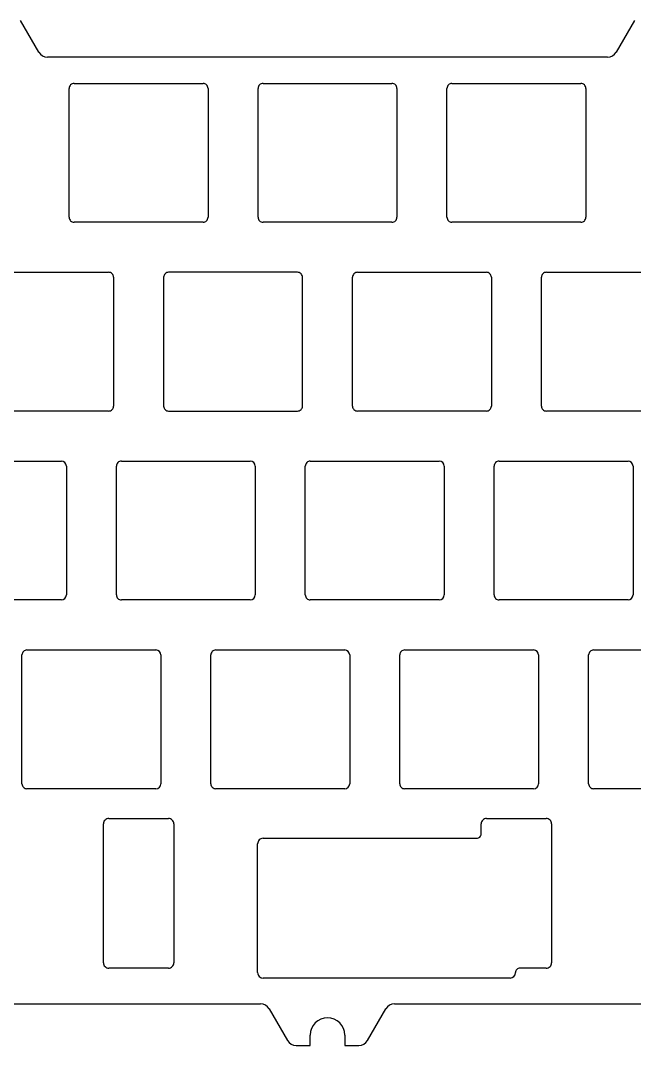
# Model space of a CAD drawing. Extents: x -143 to 143, y -14 to 90.
# Drawn here: x -31 to 31, y -13.8 to 89.5 of the extents above; entities that cross this region are included whole.
import ezdxf

# ---------------------------------------------------------------- set-up
doc = ezdxf.new("R2010")
doc.units = 0
doc.layers.add('Part__Feature', color=7, linetype='CONTINUOUS')

msp = doc.modelspace()

# ---------------------------------------------------------------- linework, layer by layer
at = {"layer": 'Part__Feature'}
for p, q in [((-30.961, 89.55), (-30.961, 89.55, 1.59144)), ((-29.114, 86.35, 1.59144), (-30.961, 89.55, 1.59144)), ((-30.961, 89.55), (-30.961, 89.55, 1.59144)), ((-29.114, 86.35), (-30.961, 89.55)), ((-29.114, 86.35), (-30.961, 89.55)), ((-29.114, 86.35, 1.59144), (-30.961, 89.55, 1.59144)), ((30.961, 89.55, 1.59144), (29.114, 86.35, 1.59144)), ((30.961, 89.55), (29.114, 86.35)), ((30.961, 89.55), (29.114, 86.35)), ((30.961, 89.55, 1.59144), (29.114, 86.35, 1.59144)), ((30.961, 89.55), (30.961, 89.55, 1.59144)), ((30.961, 89.55), (30.961, 89.55, 1.59144)), ((-29.114, 86.35), (-29.114, 86.35, 1.59144)), ((-29.114, 86.35), (-29.114, 86.35, 1.59144)), ((-28.248, 85.85), (-28.248, 85.85, 1.59144)), ((28.248, 85.85, 1.59144), (-28.248, 85.85, 1.59144)), ((-28.248, 85.85), (-28.248, 85.85, 1.59144)), ((28.248, 85.85), (-28.248, 85.85)), ((28.248, 85.85), (-28.248, 85.85)), ((28.248, 85.85, 1.59144), (-28.248, 85.85, 1.59144)), ((28.248, 85.85), (28.248, 85.85, 1.59144)), ((28.248, 85.85), (28.248, 85.85, 1.59144)), ((29.114, 86.35), (29.114, 86.35, 1.59144)), ((29.114, 86.35), (29.114, 86.35, 1.59144)), ((-25.55, 83.2), (-25.55, 83.2, 1.59144)), ((-25.55, 83.2), (-25.55, 83.2, 1.59144)), ((-25.55, 83.2, 1.59144), (-12.55, 83.2, 1.59144)), ((-25.55, 83.2), (-12.55, 83.2)), ((-25.55, 83.2), (-12.55, 83.2)), ((-25.55, 83.2, 1.59144), (-12.55, 83.2, 1.59144)), ((-12.55, 83.2), (-12.55, 83.2, 1.59144)), ((-12.55, 83.2), (-12.55, 83.2, 1.59144)), ((-6.5, 83.2), (-6.5, 83.2, 1.59144)), ((-6.5, 83.2), (-6.5, 83.2, 1.59144)), ((-6.5, 83.2, 1.59144), (6.5, 83.2, 1.59144)), ((-6.5, 83.2), (6.5, 83.2)), ((-6.5, 83.2), (6.5, 83.2)), ((-6.5, 83.2, 1.59144), (6.5, 83.2, 1.59144)), ((6.5, 83.2), (6.5, 83.2, 1.59144)), ((6.5, 83.2), (6.5, 83.2, 1.59144)), ((12.55, 83.2), (12.55, 83.2, 1.59144)), ((12.55, 83.2), (12.55, 83.2, 1.59144)), ((12.55, 83.2, 1.59144), (25.55, 83.2, 1.59144)), ((12.55, 83.2), (25.55, 83.2)), ((12.55, 83.2), (25.55, 83.2)), ((12.55, 83.2, 1.59144), (25.55, 83.2, 1.59144)), ((25.55, 83.2), (25.55, 83.2, 1.59144)), ((25.55, 83.2), (25.55, 83.2, 1.59144)), ((-26.05, 69.7, 1.59144), (-26.05, 82.7, 1.59144)), ((-26.05, 82.7), (-26.05, 82.7, 1.59144)), ((-26.05, 69.7), (-26.05, 82.7)), ((-26.05, 82.7), (-26.05, 82.7, 1.59144)), ((-26.05, 69.7), (-26.05, 82.7)), ((-26.05, 69.7, 1.59144), (-26.05, 82.7, 1.59144)), ((-12.05, 82.7), (-12.05, 82.7, 1.59144)), ((-12.05, 82.7, 1.59144), (-12.05, 69.7, 1.59144)), ((-12.05, 82.7), (-12.05, 69.7)), ((-12.05, 82.7), (-12.05, 82.7, 1.59144)), ((-12.05, 82.7), (-12.05, 69.7)), ((-12.05, 82.7, 1.59144), (-12.05, 69.7, 1.59144)), ((-7, 69.7, 1.59144), (-7, 82.7, 1.59144)), ((-7, 82.7), (-7, 82.7, 1.59144)), ((-7, 69.7), (-7, 82.7)), ((-7, 82.7), (-7, 82.7, 1.59144)), ((-7, 69.7), (-7, 82.7)), ((-7, 69.7, 1.59144), (-7, 82.7, 1.59144)), ((7, 82.7), (7, 82.7, 1.59144)), ((7, 82.7, 1.59144), (7, 69.7, 1.59144)), ((7, 82.7), (7, 69.7)), ((7, 82.7), (7, 82.7, 1.59144)), ((7, 82.7), (7, 69.7)), ((7, 82.7, 1.59144), (7, 69.7, 1.59144)), ((12.05, 69.7, 1.59144), (12.05, 82.7, 1.59144)), ((12.05, 82.7), (12.05, 82.7, 1.59144)), ((12.05, 69.7), (12.05, 82.7)), ((12.05, 82.7), (12.05, 82.7, 1.59144)), ((12.05, 69.7), (12.05, 82.7)), ((12.05, 69.7, 1.59144), (12.05, 82.7, 1.59144)), ((26.05, 82.7), (26.05, 82.7, 1.59144)), ((26.05, 82.7, 1.59144), (26.05, 69.7, 1.59144)), ((26.05, 82.7), (26.05, 69.7)), ((26.05, 82.7), (26.05, 82.7, 1.59144)), ((26.05, 82.7), (26.05, 69.7)), ((26.05, 82.7, 1.59144), (26.05, 69.7, 1.59144)), ((-26.05, 69.7), (-26.05, 69.7, 1.59144)), ((-26.05, 69.7), (-26.05, 69.7, 1.59144)), ((-12.05, 69.7), (-12.05, 69.7, 1.59144)), ((-12.05, 69.7), (-12.05, 69.7, 1.59144)), ((-7, 69.7), (-7, 69.7, 1.59144)), ((-7, 69.7), (-7, 69.7, 1.59144)), ((7, 69.7), (7, 69.7, 1.59144)), ((7, 69.7), (7, 69.7, 1.59144)), ((12.05, 69.7), (12.05, 69.7, 1.59144)), ((12.05, 69.7), (12.05, 69.7, 1.59144)), ((26.05, 69.7), (26.05, 69.7, 1.59144)), ((26.05, 69.7), (26.05, 69.7, 1.59144)), ((-25.55, 69.2), (-25.55, 69.2, 1.59144)), ((-12.55, 69.2, 1.59144), (-25.55, 69.2, 1.59144)), ((-25.55, 69.2), (-25.55, 69.2, 1.59144)), ((-12.55, 69.2), (-25.55, 69.2)), ((-12.55, 69.2), (-25.55, 69.2)), ((-12.55, 69.2, 1.59144), (-25.55, 69.2, 1.59144)), ((-12.55, 69.2), (-12.55, 69.2, 1.59144)), ((-12.55, 69.2), (-12.55, 69.2, 1.59144)), ((-6.5, 69.2), (-6.5, 69.2, 1.59144)), ((6.5, 69.2, 1.59144), (-6.5, 69.2, 1.59144)), ((-6.5, 69.2), (-6.5, 69.2, 1.59144)), ((6.5, 69.2), (-6.5, 69.2)), ((6.5, 69.2), (-6.5, 69.2)), ((6.5, 69.2, 1.59144), (-6.5, 69.2, 1.59144)), ((6.5, 69.2), (6.5, 69.2, 1.59144)), ((6.5, 69.2), (6.5, 69.2, 1.59144)), ((12.55, 69.2), (12.55, 69.2, 1.59144)), ((25.55, 69.2, 1.59144), (12.55, 69.2, 1.59144)), ((12.55, 69.2), (12.55, 69.2, 1.59144)), ((25.55, 69.2), (12.55, 69.2)), ((25.55, 69.2), (12.55, 69.2)), ((25.55, 69.2, 1.59144), (12.55, 69.2, 1.59144)), ((25.55, 69.2), (25.55, 69.2, 1.59144)), ((25.55, 69.2), (25.55, 69.2, 1.59144)), ((-35.075, 64.15, 1.59144), (-22.075, 64.15, 1.59144)), ((-35.075, 64.15), (-22.075, 64.15)), ((-35.075, 64.15), (-22.075, 64.15)), ((-35.075, 64.15, 1.59144), (-22.075, 64.15, 1.59144)), ((-22.075, 64.15), (-22.075, 64.15, 1.59144)), ((-22.075, 64.15), (-22.075, 64.15, 1.59144)), ((-16.025, 64.15), (-16.025, 64.15, 1.59144)), ((-3.025, 64.15, 1.59144), (-16.025, 64.15, 1.59144)), ((-16.025, 64.15), (-16.025, 64.15, 1.59144)), ((-3.025, 64.15), (-16.025, 64.15)), ((-3.025, 64.15), (-16.025, 64.15)), ((-3.025, 64.15, 1.59144), (-16.025, 64.15, 1.59144)), ((-3.025, 64.15), (-3.025, 64.15, 1.59144)), ((-3.025, 64.15), (-3.025, 64.15, 1.59144)), ((3.025, 64.15), (3.025, 64.15, 1.59144)), ((3.025, 64.15), (3.025, 64.15, 1.59144)), ((3.025, 64.15, 1.59144), (16.025, 64.15, 1.59144)), ((3.025, 64.15), (16.025, 64.15)), ((3.025, 64.15), (16.025, 64.15)), ((3.025, 64.15, 1.59144), (16.025, 64.15, 1.59144)), ((16.025, 64.15), (16.025, 64.15, 1.59144)), ((16.025, 64.15), (16.025, 64.15, 1.59144)), ((22.075, 64.15), (22.075, 64.15, 1.59144)), ((22.075, 64.15), (22.075, 64.15, 1.59144)), ((22.075, 64.15, 1.59144), (35.075, 64.15, 1.59144)), ((22.075, 64.15), (35.075, 64.15)), ((22.075, 64.15), (35.075, 64.15)), ((22.075, 64.15, 1.59144), (35.075, 64.15, 1.59144)), ((-21.575, 63.65), (-21.575, 63.65, 1.59144)), ((-21.575, 63.65, 1.59144), (-21.575, 50.65, 1.59144)), ((-21.575, 63.65), (-21.575, 50.65)), ((-21.575, 63.65), (-21.575, 63.65, 1.59144)), ((-21.575, 63.65), (-21.575, 50.65)), ((-21.575, 63.65, 1.59144), (-21.575, 50.65, 1.59144)), ((-16.525, 63.65), (-16.525, 63.65, 1.59144)), ((-16.525, 63.65, 1.59144), (-16.525, 50.65, 1.59144)), ((-16.525, 63.65), (-16.525, 50.65)), ((-16.525, 63.65), (-16.525, 63.65, 1.59144)), ((-16.525, 63.65), (-16.525, 50.65)), ((-16.525, 63.65, 1.59144), (-16.525, 50.65, 1.59144)), ((-2.525, 50.65, 1.59144), (-2.525, 63.65, 1.59144)), ((-2.525, 63.65), (-2.525, 63.65, 1.59144)), ((-2.525, 50.65), (-2.525, 63.65)), ((-2.525, 63.65), (-2.525, 63.65, 1.59144)), ((-2.525, 50.65), (-2.525, 63.65)), ((-2.525, 50.65, 1.59144), (-2.525, 63.65, 1.59144)), ((2.525, 50.65, 1.59144), (2.525, 63.65, 1.59144)), ((2.525, 63.65), (2.525, 63.65, 1.59144)), ((2.525, 50.65), (2.525, 63.65)), ((2.525, 63.65), (2.525, 63.65, 1.59144)), ((2.525, 50.65), (2.525, 63.65)), ((2.525, 50.65, 1.59144), (2.525, 63.65, 1.59144)), ((16.525, 63.65), (16.525, 63.65, 1.59144)), ((16.525, 63.65, 1.59144), (16.525, 50.65, 1.59144)), ((16.525, 63.65), (16.525, 50.65)), ((16.525, 63.65), (16.525, 63.65, 1.59144)), ((16.525, 63.65), (16.525, 50.65)), ((16.525, 63.65, 1.59144), (16.525, 50.65, 1.59144)), ((21.575, 50.65, 1.59144), (21.575, 63.65, 1.59144)), ((21.575, 63.65), (21.575, 63.65, 1.59144)), ((21.575, 50.65), (21.575, 63.65)), ((21.575, 63.65), (21.575, 63.65, 1.59144)), ((21.575, 50.65), (21.575, 63.65)), ((21.575, 50.65, 1.59144), (21.575, 63.65, 1.59144)), ((-22.075, 50.15, 1.59144), (-35.075, 50.15, 1.59144)), ((-22.075, 50.15), (-35.075, 50.15)), ((-22.075, 50.15), (-35.075, 50.15)), ((-22.075, 50.15, 1.59144), (-35.075, 50.15, 1.59144)), ((-22.075, 50.15), (-22.075, 50.15, 1.59144)), ((-22.075, 50.15), (-22.075, 50.15, 1.59144)), ((-21.575, 50.65), (-21.575, 50.65, 1.59144)), ((-21.575, 50.65), (-21.575, 50.65, 1.59144)), ((-16.525, 50.65), (-16.525, 50.65, 1.59144)), ((-16.525, 50.65), (-16.525, 50.65, 1.59144)), ((-16.025, 50.15), (-16.025, 50.15, 1.59144)), ((-16.025, 50.15), (-16.025, 50.15, 1.59144)), ((-16.025, 50.15, 1.59144), (-3.025, 50.15, 1.59144)), ((-16.025, 50.15), (-3.025, 50.15)), ((-16.025, 50.15), (-3.025, 50.15)), ((-16.025, 50.15, 1.59144), (-3.025, 50.15, 1.59144)), ((-3.025, 50.15), (-3.025, 50.15, 1.59144)), ((-3.025, 50.15), (-3.025, 50.15, 1.59144)), ((-2.525, 50.65), (-2.525, 50.65, 1.59144)), ((-2.525, 50.65), (-2.525, 50.65, 1.59144)), ((2.525, 50.65), (2.525, 50.65, 1.59144)), ((2.525, 50.65), (2.525, 50.65, 1.59144)), ((3.025, 50.15), (3.025, 50.15, 1.59144)), ((16.025, 50.15, 1.59144), (3.025, 50.15, 1.59144)), ((3.025, 50.15), (3.025, 50.15, 1.59144)), ((16.025, 50.15), (3.025, 50.15)), ((16.025, 50.15), (3.025, 50.15)), ((16.025, 50.15, 1.59144), (3.025, 50.15, 1.59144)), ((16.025, 50.15), (16.025, 50.15, 1.59144)), ((16.025, 50.15), (16.025, 50.15, 1.59144)), ((16.525, 50.65), (16.525, 50.65, 1.59144)), ((16.525, 50.65), (16.525, 50.65, 1.59144)), ((21.575, 50.65), (21.575, 50.65, 1.59144)), ((21.575, 50.65), (21.575, 50.65, 1.59144)), ((22.075, 50.15), (22.075, 50.15, 1.59144)), ((35.075, 50.15, 1.59144), (22.075, 50.15, 1.59144)), ((22.075, 50.15), (22.075, 50.15, 1.59144)), ((35.075, 50.15), (22.075, 50.15)), ((35.075, 50.15), (22.075, 50.15)), ((35.075, 50.15, 1.59144), (22.075, 50.15, 1.59144)), ((-39.837, 45.1, 1.59144), (-26.837, 45.1, 1.59144)), ((-39.837, 45.1), (-26.837, 45.1)), ((-39.837, 45.1), (-26.837, 45.1)), ((-39.837, 45.1, 1.59144), (-26.837, 45.1, 1.59144)), ((-26.837, 45.1), (-26.837, 45.1, 1.59144)), ((-26.837, 45.1), (-26.837, 45.1, 1.59144)), ((-26.337, 44.6), (-26.337, 44.6, 1.59144)), ((-26.337, 44.6, 1.59144), (-26.337, 31.6, 1.59144)), ((-26.337, 44.6), (-26.337, 31.6)), ((-26.337, 44.6), (-26.337, 44.6, 1.59144)), ((-26.337, 44.6), (-26.337, 31.6)), ((-26.337, 44.6, 1.59144), (-26.337, 31.6, 1.59144)), ((-21.287, 31.6, 1.59144), (-21.288, 44.6, 1.59144)), ((-21.288, 44.6), (-21.288, 44.6, 1.59144)), ((-21.287, 31.6), (-21.288, 44.6)), ((-21.288, 44.6), (-21.288, 44.6, 1.59144)), ((-21.287, 31.6), (-21.288, 44.6)), ((-21.287, 31.6, 1.59144), (-21.288, 44.6, 1.59144)), ((-20.787, 45.1), (-20.787, 45.1, 1.59144)), ((-20.787, 45.1), (-20.787, 45.1, 1.59144)), ((-20.787, 45.1, 1.59144), (-7.787, 45.1, 1.59144)), ((-20.787, 45.1), (-7.787, 45.1)), ((-20.787, 45.1), (-7.787, 45.1)), ((-20.787, 45.1, 1.59144), (-7.787, 45.1, 1.59144)), ((-7.787, 45.1), (-7.787, 45.1, 1.59144)), ((-7.787, 45.1), (-7.787, 45.1, 1.59144)), ((-7.287, 44.6), (-7.287, 44.6, 1.59144)), ((-7.287, 44.6, 1.59144), (-7.287, 31.6, 1.59144)), ((-7.287, 44.6), (-7.287, 31.6)), ((-7.287, 44.6), (-7.287, 44.6, 1.59144)), ((-7.287, 44.6), (-7.287, 31.6)), ((-7.287, 44.6, 1.59144), (-7.287, 31.6, 1.59144)), ((-2.237, 31.6, 1.59144), (-2.238, 44.6, 1.59144)), ((-2.238, 44.6), (-2.238, 44.6, 1.59144)), ((-2.237, 31.6), (-2.238, 44.6)), ((-2.238, 44.6), (-2.238, 44.6, 1.59144)), ((-2.237, 31.6), (-2.238, 44.6)), ((-2.237, 31.6, 1.59144), (-2.238, 44.6, 1.59144)), ((-1.737, 45.1), (-1.737, 45.1, 1.59144)), ((-1.737, 45.1), (-1.737, 45.1, 1.59144)), ((-1.737, 45.1, 1.59144), (11.263, 45.1, 1.59144)), ((-1.737, 45.1), (11.263, 45.1)), ((-1.737, 45.1), (11.263, 45.1)), ((-1.737, 45.1, 1.59144), (11.263, 45.1, 1.59144)), ((11.263, 45.1), (11.263, 45.1, 1.59144)), ((11.263, 45.1), (11.263, 45.1, 1.59144)), ((11.763, 44.6), (11.763, 44.6, 1.59144)), ((11.763, 44.6, 1.59144), (11.763, 31.6, 1.59144)), ((11.763, 44.6), (11.763, 31.6)), ((11.763, 44.6), (11.763, 44.6, 1.59144)), ((11.763, 44.6), (11.763, 31.6)), ((11.763, 44.6, 1.59144), (11.763, 31.6, 1.59144)), ((16.813, 31.6, 1.59144), (16.812, 44.6, 1.59144)), ((16.812, 44.6), (16.812, 44.6, 1.59144)), ((16.813, 31.6), (16.812, 44.6)), ((16.812, 44.6), (16.812, 44.6, 1.59144)), ((16.813, 31.6), (16.812, 44.6)), ((16.813, 31.6, 1.59144), (16.812, 44.6, 1.59144)), ((17.313, 45.1), (17.313, 45.1, 1.59144)), ((17.313, 45.1), (17.313, 45.1, 1.59144)), ((17.313, 45.1, 1.59144), (30.313, 45.1, 1.59144)), ((17.313, 45.1), (30.313, 45.1)), ((17.313, 45.1), (30.313, 45.1)), ((17.313, 45.1, 1.59144), (30.313, 45.1, 1.59144)), ((30.313, 45.1), (30.313, 45.1, 1.59144)), ((30.313, 45.1), (30.313, 45.1, 1.59144)), ((30.813, 44.6), (30.813, 44.6, 1.59144)), ((30.813, 44.6, 1.59144), (30.813, 31.6, 1.59144)), ((30.813, 44.6), (30.813, 31.6)), ((30.813, 44.6), (30.813, 44.6, 1.59144)), ((30.813, 44.6), (30.813, 31.6)), ((30.813, 44.6, 1.59144), (30.813, 31.6, 1.59144)), ((-26.837, 31.1, 1.59144), (-39.837, 31.1, 1.59144)), ((-26.837, 31.1), (-39.837, 31.1)), ((-26.837, 31.1), (-39.837, 31.1)), ((-26.837, 31.1, 1.59144), (-39.837, 31.1, 1.59144)), ((-26.837, 31.1), (-26.837, 31.1, 1.59144)), ((-26.837, 31.1), (-26.837, 31.1, 1.59144)), ((-26.337, 31.6), (-26.337, 31.6, 1.59144)), ((-26.337, 31.6), (-26.337, 31.6, 1.59144)), ((-21.287, 31.6), (-21.287, 31.6, 1.59144)), ((-21.287, 31.6), (-21.287, 31.6, 1.59144)), ((-20.787, 31.1), (-20.787, 31.1, 1.59144)), ((-7.787, 31.1, 1.59144), (-20.787, 31.1, 1.59144)), ((-20.787, 31.1), (-20.787, 31.1, 1.59144)), ((-7.787, 31.1), (-20.787, 31.1)), ((-7.787, 31.1), (-20.787, 31.1)), ((-7.787, 31.1, 1.59144), (-20.787, 31.1, 1.59144)), ((-7.787, 31.1), (-7.787, 31.1, 1.59144)), ((-7.787, 31.1), (-7.787, 31.1, 1.59144)), ((-7.287, 31.6), (-7.287, 31.6, 1.59144)), ((-7.287, 31.6), (-7.287, 31.6, 1.59144)), ((-2.237, 31.6), (-2.237, 31.6, 1.59144)), ((-2.237, 31.6), (-2.237, 31.6, 1.59144)), ((-1.737, 31.1), (-1.737, 31.1, 1.59144)), ((11.263, 31.1, 1.59144), (-1.737, 31.1, 1.59144)), ((-1.737, 31.1), (-1.737, 31.1, 1.59144)), ((11.263, 31.1), (-1.737, 31.1)), ((11.263, 31.1), (-1.737, 31.1)), ((11.263, 31.1, 1.59144), (-1.737, 31.1, 1.59144)), ((11.263, 31.1), (11.263, 31.1, 1.59144)), ((11.263, 31.1), (11.263, 31.1, 1.59144)), ((11.763, 31.6), (11.763, 31.6, 1.59144)), ((11.763, 31.6), (11.763, 31.6, 1.59144)), ((16.813, 31.6), (16.813, 31.6, 1.59144)), ((16.813, 31.6), (16.813, 31.6, 1.59144)), ((17.313, 31.1), (17.313, 31.1, 1.59144)), ((30.313, 31.1, 1.59144), (17.313, 31.1, 1.59144)), ((17.313, 31.1), (17.313, 31.1, 1.59144)), ((30.313, 31.1), (17.313, 31.1)), ((30.313, 31.1), (17.313, 31.1)), ((30.313, 31.1, 1.59144), (17.313, 31.1, 1.59144)), ((30.313, 31.1), (30.313, 31.1, 1.59144)), ((30.313, 31.1), (30.313, 31.1, 1.59144)), ((30.813, 31.6), (30.813, 31.6, 1.59144)), ((30.813, 31.6), (30.813, 31.6, 1.59144)), ((-30.312, 26.05), (-30.312, 26.05, 1.59144)), ((-30.312, 26.05), (-30.312, 26.05, 1.59144)), ((-30.312, 26.05, 1.59144), (-17.312, 26.05, 1.59144)), ((-30.312, 26.05), (-17.312, 26.05)), ((-30.312, 26.05), (-17.312, 26.05)), ((-30.312, 26.05, 1.59144), (-17.312, 26.05, 1.59144)), ((-17.312, 26.05), (-17.312, 26.05, 1.59144)), ((-17.312, 26.05), (-17.312, 26.05, 1.59144)), ((-11.262, 26.05), (-11.262, 26.05, 1.59144)), ((-11.262, 26.05), (-11.262, 26.05, 1.59144)), ((-11.262, 26.05, 1.59144), (1.738, 26.05, 1.59144)), ((-11.262, 26.05), (1.738, 26.05)), ((-11.262, 26.05), (1.738, 26.05)), ((-11.262, 26.05, 1.59144), (1.738, 26.05, 1.59144)), ((1.738, 26.05), (1.738, 26.05, 1.59144)), ((1.738, 26.05), (1.738, 26.05, 1.59144)), ((7.788, 26.05), (7.788, 26.05, 1.59144)), ((7.788, 26.05), (7.788, 26.05, 1.59144)), ((7.788, 26.05, 1.59144), (20.788, 26.05, 1.59144)), ((7.788, 26.05), (20.788, 26.05)), ((7.788, 26.05), (20.788, 26.05)), ((7.788, 26.05, 1.59144), (20.788, 26.05, 1.59144)), ((20.788, 26.05), (20.788, 26.05, 1.59144)), ((20.788, 26.05), (20.788, 26.05, 1.59144)), ((26.838, 26.05), (26.838, 26.05, 1.59144)), ((26.838, 26.05), (26.838, 26.05, 1.59144)), ((26.838, 26.05, 1.59144), (39.838, 26.05, 1.59144)), ((26.838, 26.05), (39.838, 26.05)), ((26.838, 26.05), (39.838, 26.05)), ((26.838, 26.05, 1.59144), (39.838, 26.05, 1.59144)), ((-30.812, 12.55, 1.59144), (-30.813, 25.55, 1.59144)), ((-30.813, 25.55), (-30.813, 25.55, 1.59144)), ((-30.812, 12.55), (-30.813, 25.55)), ((-30.813, 25.55), (-30.813, 25.55, 1.59144)), ((-30.812, 12.55), (-30.813, 25.55)), ((-30.812, 12.55, 1.59144), (-30.813, 25.55, 1.59144)), ((-16.812, 25.55), (-16.812, 25.55, 1.59144)), ((-16.812, 25.55, 1.59144), (-16.812, 12.55, 1.59144)), ((-16.812, 25.55), (-16.812, 12.55)), ((-16.812, 25.55), (-16.812, 25.55, 1.59144)), ((-16.812, 25.55), (-16.812, 12.55)), ((-16.812, 25.55, 1.59144), (-16.812, 12.55, 1.59144)), ((-11.762, 12.55, 1.59144), (-11.763, 25.55, 1.59144)), ((-11.763, 25.55), (-11.763, 25.55, 1.59144)), ((-11.762, 12.55), (-11.763, 25.55)), ((-11.763, 25.55), (-11.763, 25.55, 1.59144)), ((-11.762, 12.55), (-11.763, 25.55)), ((-11.762, 12.55, 1.59144), (-11.763, 25.55, 1.59144)), ((2.238, 25.55), (2.238, 25.55, 1.59144)), ((2.238, 25.55, 1.59144), (2.238, 12.55, 1.59144)), ((2.238, 25.55), (2.238, 12.55)), ((2.238, 25.55), (2.238, 25.55, 1.59144)), ((2.238, 25.55), (2.238, 12.55)), ((2.238, 25.55, 1.59144), (2.238, 12.55, 1.59144)), ((7.288, 12.55, 1.59144), (7.287, 25.55, 1.59144)), ((7.287, 25.55), (7.287, 25.55, 1.59144)), ((7.288, 12.55), (7.287, 25.55)), ((7.287, 25.55), (7.287, 25.55, 1.59144)), ((7.288, 12.55), (7.287, 25.55)), ((7.288, 12.55, 1.59144), (7.287, 25.55, 1.59144)), ((21.288, 25.55), (21.288, 25.55, 1.59144)), ((21.288, 25.55, 1.59144), (21.288, 12.55, 1.59144)), ((21.288, 25.55), (21.288, 12.55)), ((21.288, 25.55), (21.288, 25.55, 1.59144)), ((21.288, 25.55), (21.288, 12.55)), ((21.288, 25.55, 1.59144), (21.288, 12.55, 1.59144)), ((26.338, 12.55, 1.59144), (26.337, 25.55, 1.59144)), ((26.337, 25.55), (26.337, 25.55, 1.59144)), ((26.338, 12.55), (26.337, 25.55)), ((26.337, 25.55), (26.337, 25.55, 1.59144)), ((26.338, 12.55), (26.337, 25.55)), ((26.338, 12.55, 1.59144), (26.337, 25.55, 1.59144)), ((-30.812, 12.55), (-30.812, 12.55, 1.59144)), ((-30.812, 12.55), (-30.812, 12.55, 1.59144)), ((-16.812, 12.55), (-16.812, 12.55, 1.59144)), ((-16.812, 12.55), (-16.812, 12.55, 1.59144)), ((-11.762, 12.55), (-11.762, 12.55, 1.59144)), ((-11.762, 12.55), (-11.762, 12.55, 1.59144)), ((2.238, 12.55), (2.238, 12.55, 1.59144)), ((2.238, 12.55), (2.238, 12.55, 1.59144)), ((7.288, 12.55), (7.288, 12.55, 1.59144)), ((7.288, 12.55), (7.288, 12.55, 1.59144)), ((21.288, 12.55), (21.288, 12.55, 1.59144)), ((21.288, 12.55), (21.288, 12.55, 1.59144)), ((26.338, 12.55), (26.338, 12.55, 1.59144)), ((26.338, 12.55), (26.338, 12.55, 1.59144)), ((-30.312, 12.05), (-30.312, 12.05, 1.59144)), ((-17.312, 12.05, 1.59144), (-30.312, 12.05, 1.59144)), ((-30.312, 12.05), (-30.312, 12.05, 1.59144)), ((-17.312, 12.05), (-30.312, 12.05)), ((-17.312, 12.05), (-30.312, 12.05)), ((-17.312, 12.05, 1.59144), (-30.312, 12.05, 1.59144)), ((-17.312, 12.05), (-17.312, 12.05, 1.59144)), ((-17.312, 12.05), (-17.312, 12.05, 1.59144)), ((-11.262, 12.05), (-11.262, 12.05, 1.59144)), ((1.738, 12.05, 1.59144), (-11.262, 12.05, 1.59144)), ((-11.262, 12.05), (-11.262, 12.05, 1.59144)), ((1.738, 12.05), (-11.262, 12.05)), ((1.738, 12.05), (-11.262, 12.05)), ((1.738, 12.05, 1.59144), (-11.262, 12.05, 1.59144)), ((1.738, 12.05), (1.738, 12.05, 1.59144)), ((1.738, 12.05), (1.738, 12.05, 1.59144)), ((7.788, 12.05), (7.788, 12.05, 1.59144)), ((20.788, 12.05, 1.59144), (7.788, 12.05, 1.59144)), ((7.788, 12.05), (7.788, 12.05, 1.59144)), ((20.788, 12.05), (7.788, 12.05)), ((20.788, 12.05), (7.788, 12.05)), ((20.788, 12.05, 1.59144), (7.788, 12.05, 1.59144)), ((20.788, 12.05), (20.788, 12.05, 1.59144)), ((20.788, 12.05), (20.788, 12.05, 1.59144)), ((26.838, 12.05), (26.838, 12.05, 1.59144)), ((39.838, 12.05, 1.59144), (26.838, 12.05, 1.59144)), ((26.838, 12.05), (26.838, 12.05, 1.59144)), ((39.838, 12.05), (26.838, 12.05)), ((39.838, 12.05), (26.838, 12.05)), ((39.838, 12.05, 1.59144), (26.838, 12.05, 1.59144)), ((-22.6, -5.5, 1.59144), (-22.6, 8.5, 1.59144)), ((-22.6, 8.5), (-22.6, 8.5, 1.59144)), ((-22.6, -5.5), (-22.6, 8.5)), ((-22.6, 8.5), (-22.6, 8.5, 1.59144)), ((-22.6, -5.5), (-22.6, 8.5)), ((-22.6, -5.5, 1.59144), (-22.6, 8.5, 1.59144)), ((-22.049, 9.05), (-22.049, 9.05, 1.59144)), ((-22.049, 9.05), (-22.049, 9.05, 1.59144)), ((-22.049, 9.05, 1.59144), (-16.049, 9.05, 1.59144)), ((-22.049, 9.05), (-16.049, 9.05)), ((-22.049, 9.05), (-16.049, 9.05)), ((-22.049, 9.05, 1.59144), (-16.049, 9.05, 1.59144)), ((-16.049, 9.05), (-16.049, 9.05, 1.59144)), ((-16.049, 9.05), (-16.049, 9.05, 1.59144)), ((-15.499, 8.5), (-15.499, 8.5, 1.59144)), ((-15.499, 8.5, 1.59144), (-15.499, -5.5, 1.59144)), ((-15.499, 8.5), (-15.499, -5.5)), ((-15.499, 8.5), (-15.499, 8.5, 1.59144)), ((-15.499, 8.5), (-15.499, -5.5)), ((-15.499, 8.5, 1.59144), (-15.499, -5.5, 1.59144)), ((15.5, 7.5, 1.59144), (15.5, 8.5, 1.59144)), ((15.5, 8.5), (15.5, 8.5, 1.59144)), ((15.5, 7.5), (15.5, 8.5)), ((15.5, 8.5), (15.5, 8.5, 1.59144)), ((15.5, 7.5), (15.5, 8.5)), ((15.5, 7.5, 1.59144), (15.5, 8.5, 1.59144)), ((16.051, 9.05), (16.051, 9.05, 1.59144)), ((16.051, 9.05), (16.051, 9.05, 1.59144)), ((16.051, 9.05, 1.59144), (22.051, 9.05, 1.59144)), ((16.051, 9.05), (22.051, 9.05)), ((16.051, 9.05), (22.051, 9.05)), ((16.051, 9.05, 1.59144), (22.051, 9.05, 1.59144)), ((22.051, 9.05), (22.051, 9.05, 1.59144)), ((22.051, 9.05), (22.051, 9.05, 1.59144)), ((22.601, 8.5), (22.601, 8.5, 1.59144)), ((22.601, 8.5), (22.601, 8.5, 1.59144)), ((22.601, 8.5, 1.59144), (22.601, -5.5, 1.59144)), ((22.601, 8.5), (22.601, -5.5)), ((22.601, 8.5), (22.601, -5.5)), ((22.601, 8.5, 1.59144), (22.601, -5.5, 1.59144)), ((15.5, 7.5), (15.5, 7.5, 1.59144)), ((15.5, 7.5), (15.5, 7.5, 1.59144)), ((-7.05, -6.5, 1.59144), (-7.05, 6.5, 1.59144)), ((-7.05, 6.5), (-7.05, 6.5, 1.59144)), ((-7.05, -6.5), (-7.05, 6.5)), ((-7.05, 6.5), (-7.05, 6.5, 1.59144)), ((-7.05, -6.5), (-7.05, 6.5)), ((-7.05, -6.5, 1.59144), (-7.05, 6.5, 1.59144)), ((-6.499, 7.05), (-6.499, 7.05, 1.59144)), ((-6.499, 7.05), (-6.499, 7.05, 1.59144)), ((-6.499, 7.05, 1.59144), (15.051, 7.05, 1.59144)), ((-6.499, 7.05), (15.051, 7.05)), ((-6.499, 7.05), (15.051, 7.05)), ((-6.499, 7.05, 1.59144), (15.051, 7.05, 1.59144)), ((15.051, 7.05), (15.051, 7.05, 1.59144)), ((15.051, 7.05), (15.051, 7.05, 1.59144)), ((-22.6, -5.5), (-22.6, -5.5, 1.59144)), ((-22.6, -5.5), (-22.6, -5.5, 1.59144)), ((-22.049, -6.05), (-22.049, -6.05, 1.59144)), ((-16.049, -6.05, 1.59144), (-22.049, -6.05, 1.59144)), ((-22.049, -6.05), (-22.049, -6.05, 1.59144)), ((-16.049, -6.05), (-22.049, -6.05)), ((-16.049, -6.05), (-22.049, -6.05)), ((-16.049, -6.05, 1.59144), (-22.049, -6.05, 1.59144)), ((-16.049, -6.05), (-16.049, -6.05, 1.59144)), ((-16.049, -6.05), (-16.049, -6.05, 1.59144)), ((-15.499, -5.5), (-15.499, -5.5, 1.59144)), ((-15.499, -5.5), (-15.499, -5.5, 1.59144)), ((19.406, -6.05), (19.406, -6.05, 1.59144)), ((22.05, -6.05, 1.59144), (19.406, -6.05, 1.59144)), ((19.406, -6.05), (19.406, -6.05, 1.59144)), ((22.05, -6.05), (19.406, -6.05)), ((22.05, -6.05), (19.406, -6.05)), ((22.05, -6.05, 1.59144), (19.406, -6.05, 1.59144)), ((22.05, -6.05), (22.05, -6.05, 1.59144)), ((22.05, -6.05), (22.05, -6.05, 1.59144)), ((22.601, -5.5), (22.601, -5.5, 1.59144)), ((22.601, -5.5), (22.601, -5.5, 1.59144)), ((-7.05, -6.5), (-7.05, -6.5, 1.59144)), ((-7.05, -6.5), (-7.05, -6.5, 1.59144)), ((18.406, -7.05, 1.59144), (-6.5, -7.05, 1.59144)), ((-6.5, -7.05), (-6.5, -7.05, 1.59144)), ((18.406, -7.05), (-6.5, -7.05)), ((-6.5, -7.05), (-6.5, -7.05, 1.59144)), ((18.406, -7.05), (-6.5, -7.05)), ((18.406, -7.05, 1.59144), (-6.5, -7.05, 1.59144)), ((18.406, -7.05), (18.406, -7.05, 1.59144)), ((18.406, -7.05), (18.406, -7.05, 1.59144)), ((18.957, -6.5), (18.957, -6.5, 1.59144)), ((18.957, -6.5), (18.957, -6.5, 1.59144)), ((-116.748, -9.65, 1.59144), (-6.752, -9.65, 1.59144)), ((-116.748, -9.65), (-6.752, -9.65)), ((-116.748, -9.65), (-6.752, -9.65)), ((-116.748, -9.65, 1.59144), (-6.752, -9.65, 1.59144)), ((-6.752, -9.65), (-6.752, -9.65, 1.59144)), ((-6.752, -9.65), (-6.752, -9.65, 1.59144)), ((-5.886, -10.15), (-5.886, -10.15, 1.59144)), ((-5.886, -10.15), (-5.886, -10.15, 1.59144)), ((-5.886, -10.15, 1.59144), (-4.039, -13.35, 1.59144)), ((-5.886, -10.15), (-4.039, -13.35)), ((-5.886, -10.15), (-4.039, -13.35)), ((-5.886, -10.15, 1.59144), (-4.039, -13.35, 1.59144)), ((4.039, -13.35, 1.59144), (5.886, -10.15, 1.59144)), ((4.039, -13.35), (5.886, -10.15)), ((4.039, -13.35), (5.886, -10.15)), ((4.039, -13.35, 1.59144), (5.886, -10.15, 1.59144)), ((5.886, -10.15), (5.886, -10.15, 1.59144)), ((5.886, -10.15), (5.886, -10.15, 1.59144)), ((6.752, -9.65), (6.752, -9.65, 1.59144)), ((6.752, -9.65), (6.752, -9.65, 1.59144)), ((6.752, -9.65, 1.59144), (116.748, -9.65, 1.59144)), ((6.752, -9.65), (116.748, -9.65)), ((6.752, -9.65), (116.748, -9.65)), ((6.752, -9.65, 1.59144), (116.748, -9.65, 1.59144)), ((-4.039, -13.35), (-4.039, -13.35, 1.59144)), ((-4.039, -13.35), (-4.039, -13.35, 1.59144)), ((-1.75, -13.85, 1.59144), (-1.75, -12.8, 1.59144)), ((-1.75, -12.8), (-1.75, -12.8, 1.59144)), ((-1.75, -13.85), (-1.75, -12.8)), ((-1.75, -12.8), (-1.75, -12.8, 1.59144)), ((-1.75, -13.85), (-1.75, -12.8)), ((-1.75, -13.85, 1.59144), (-1.75, -12.8, 1.59144)), ((1.75, -12.8), (1.75, -12.8, 1.59144)), ((1.75, -12.8), (1.75, -12.8, 1.59144)), ((1.75, -12.8, 1.59144), (1.75, -13.85, 1.59144)), ((1.75, -12.8), (1.75, -13.85)), ((1.75, -12.8), (1.75, -13.85)), ((1.75, -12.8, 1.59144), (1.75, -13.85, 1.59144)), ((4.039, -13.35), (4.039, -13.35, 1.59144)), ((4.039, -13.35), (4.039, -13.35, 1.59144)), ((-3.173, -13.85), (-3.173, -13.85, 1.59144)), ((-3.173, -13.85), (-3.173, -13.85, 1.59144)), ((-3.173, -13.85, 1.59144), (-1.75, -13.85, 1.59144)), ((-3.173, -13.85), (-1.75, -13.85)), ((-3.173, -13.85), (-1.75, -13.85)), ((-3.173, -13.85, 1.59144), (-1.75, -13.85, 1.59144)), ((-1.75, -13.85), (-1.75, -13.85, 1.59144)), ((-1.75, -13.85), (-1.75, -13.85, 1.59144)), ((1.75, -13.85), (1.75, -13.85, 1.59144)), ((1.75, -13.85), (1.75, -13.85, 1.59144)), ((1.75, -13.85, 1.59144), (3.173, -13.85, 1.59144)), ((1.75, -13.85), (3.173, -13.85)), ((1.75, -13.85), (3.173, -13.85)), ((1.75, -13.85, 1.59144), (3.173, -13.85, 1.59144)), ((3.173, -13.85), (3.173, -13.85, 1.59144)), ((3.173, -13.85), (3.173, -13.85, 1.59144))]:
    msp.add_line(p, q, dxfattribs=at)
for centre, radius, start, end in [((-28.2479, 86.8501, 1.59144), 1.00008, -149.997, -90.004), ((-28.2479, 86.8501), 1.00008, -149.997, -90.004), ((-28.2479, 86.8501), 1.00008, -149.997, -90.004), ((-28.2479, 86.8501, 1.59144), 1.00008, -149.997, -90.004), ((28.2479, 86.8501, 1.59144), 1.00008, -89.996, -30.0026), ((28.2479, 86.8501), 1.00008, -89.996, -30.0026), ((28.2479, 86.8501), 1.00008, -89.996, -30.0026), ((28.2479, 86.8501, 1.59144), 1.00008, -89.996, -30.0026), ((-25.5515, 82.7015, 1.59144), 0.49848, 89.8246, -179.825), ((-25.5515, 82.7015), 0.49848, 89.8246, -179.825), ((-25.5515, 82.7015), 0.49848, 89.8246, -179.825), ((-25.5515, 82.7015, 1.59144), 0.49848, 89.8246, -179.825), ((-12.5485, 82.7015, 1.59144), 0.49848, -0.175402, 90.1754), ((-12.5485, 82.7015), 0.49848, -0.175402, 90.1754), ((-12.5485, 82.7015), 0.49848, -0.175402, 90.1754), ((-12.5485, 82.7015, 1.59144), 0.49848, -0.175402, 90.1754), ((-6.50153, 82.7015, 1.59144), 0.49848, 89.8246, -179.825), ((-6.50153, 82.7015), 0.49848, 89.8246, -179.825), ((-6.50153, 82.7015), 0.49848, 89.8246, -179.825), ((-6.50153, 82.7015, 1.59144), 0.49848, 89.8246, -179.825), ((6.50153, 82.7015, 1.59144), 0.49848, -0.175402, 90.1754), ((6.50153, 82.7015), 0.49848, -0.175402, 90.1754), ((6.50153, 82.7015), 0.49848, -0.175402, 90.1754), ((6.50153, 82.7015, 1.59144), 0.49848, -0.175402, 90.1754), ((12.5485, 82.7015, 1.59144), 0.49848, 89.8246, -179.825), ((12.5485, 82.7015), 0.49848, 89.8246, -179.825), ((12.5485, 82.7015), 0.49848, 89.8246, -179.825), ((12.5485, 82.7015, 1.59144), 0.49848, 89.8246, -179.825), ((25.5515, 82.7015, 1.59144), 0.49848, -0.175402, 90.1754), ((25.5515, 82.7015), 0.49848, -0.175402, 90.1754), ((25.5515, 82.7015), 0.49848, -0.175402, 90.1754), ((25.5515, 82.7015, 1.59144), 0.49848, -0.175402, 90.1754), ((-25.5515, 69.6985, 1.59144), 0.49849, 179.826, -89.8261), ((-25.5515, 69.6985), 0.49849, 179.826, -89.8261), ((-25.5515, 69.6985), 0.49849, 179.826, -89.8261), ((-25.5515, 69.6985, 1.59144), 0.49849, 179.826, -89.8261), ((-12.5485, 69.6985, 1.59144), 0.49849, -90.1739, 0.173912), ((-12.5485, 69.6985), 0.49849, -90.1739, 0.173912), ((-12.5485, 69.6985), 0.49849, -90.1739, 0.173912), ((-12.5485, 69.6985, 1.59144), 0.49849, -90.1739, 0.173912), ((-6.50151, 69.6985, 1.59144), 0.49849, 179.826, -89.8261), ((-6.50151, 69.6985), 0.49849, 179.826, -89.8261), ((-6.50151, 69.6985), 0.49849, 179.826, -89.8261), ((-6.50151, 69.6985, 1.59144), 0.49849, 179.826, -89.8261), ((6.50151, 69.6985, 1.59144), 0.49849, -90.1739, 0.173912), ((6.50151, 69.6985), 0.49849, -90.1739, 0.173912), ((6.50151, 69.6985), 0.49849, -90.1739, 0.173912), ((6.50151, 69.6985, 1.59144), 0.49849, -90.1739, 0.173912), ((12.5485, 69.6985, 1.59144), 0.49849, 179.826, -89.8261), ((12.5485, 69.6985), 0.49849, 179.826, -89.8261), ((12.5485, 69.6985), 0.49849, 179.826, -89.8261), ((12.5485, 69.6985, 1.59144), 0.49849, 179.826, -89.8261), ((25.5515, 69.6985, 1.59144), 0.49849, -90.1739, 0.173912), ((25.5515, 69.6985), 0.49849, -90.1739, 0.173912), ((25.5515, 69.6985), 0.49849, -90.1739, 0.173912), ((25.5515, 69.6985, 1.59144), 0.49849, -90.1739, 0.173912), ((-22.0735, 63.6515, 1.59144), 0.49849, -0.173912, 90.1739), ((-22.0735, 63.6515), 0.49849, -0.173912, 90.1739), ((-22.0735, 63.6515), 0.49849, -0.173912, 90.1739), ((-22.0735, 63.6515, 1.59144), 0.49849, -0.173912, 90.1739), ((-16.0265, 63.6515), 0.49849, 89.8261, -179.826), ((-16.0265, 63.6515, 1.59144), 0.49849, 89.8261, -179.826), ((-16.0265, 63.6515), 0.49849, 89.8261, -179.826), ((-16.0265, 63.6515, 1.59144), 0.49849, 89.8261, -179.826), ((-3.02349, 63.6515), 0.49849, -0.173912, 90.1739), ((-3.02349, 63.6515, 1.59144), 0.49849, -0.173912, 90.1739), ((-3.02349, 63.6515), 0.49849, -0.173912, 90.1739), ((-3.02349, 63.6515, 1.59144), 0.49849, -0.173912, 90.1739), ((3.02349, 63.6515, 1.59144), 0.49849, 89.8261, -179.826), ((3.02349, 63.6515), 0.49849, 89.8261, -179.826), ((3.02349, 63.6515), 0.49849, 89.8261, -179.826), ((3.02349, 63.6515, 1.59144), 0.49849, 89.8261, -179.826), ((16.0265, 63.6515, 1.59144), 0.49849, -0.173912, 90.1739), ((16.0265, 63.6515), 0.49849, -0.173912, 90.1739), ((16.0265, 63.6515), 0.49849, -0.173912, 90.1739), ((16.0265, 63.6515, 1.59144), 0.49849, -0.173912, 90.1739), ((22.0735, 63.6515, 1.59144), 0.49849, 89.8261, -179.826), ((22.0735, 63.6515), 0.49849, 89.8261, -179.826), ((22.0735, 63.6515), 0.49849, 89.8261, -179.826), ((22.0735, 63.6515, 1.59144), 0.49849, 89.8261, -179.826), ((-22.0735, 50.6485, 1.59144), 0.49848, -90.1747, 0.174657), ((-22.0735, 50.6485), 0.49848, -90.1747, 0.174657), ((-22.0735, 50.6485), 0.49848, -90.1747, 0.174657), ((-22.0735, 50.6485, 1.59144), 0.49848, -90.1747, 0.174657), ((-16.0265, 50.6485), 0.49848, 179.825, -89.8253), ((-16.0265, 50.6485, 1.59144), 0.49848, 179.825, -89.8253), ((-16.0265, 50.6485), 0.49848, 179.825, -89.8253), ((-16.0265, 50.6485, 1.59144), 0.49848, 179.825, -89.8253), ((-3.02348, 50.6485), 0.49848, -90.1747, 0.174657), ((-3.02348, 50.6485, 1.59144), 0.49848, -90.1747, 0.174657), ((-3.02348, 50.6485), 0.49848, -90.1747, 0.174657), ((-3.02348, 50.6485, 1.59144), 0.49848, -90.1747, 0.174657), ((3.02348, 50.6485, 1.59144), 0.49848, 179.825, -89.8253), ((3.02348, 50.6485), 0.49848, 179.825, -89.8253), ((3.02348, 50.6485), 0.49848, 179.825, -89.8253), ((3.02348, 50.6485, 1.59144), 0.49848, 179.825, -89.8253), ((16.0265, 50.6485, 1.59144), 0.49848, -90.1747, 0.174657), ((16.0265, 50.6485), 0.49848, -90.1747, 0.174657), ((16.0265, 50.6485), 0.49848, -90.1747, 0.174657), ((16.0265, 50.6485, 1.59144), 0.49848, -90.1747, 0.174657), ((22.0735, 50.6485, 1.59144), 0.49848, 179.825, -89.8253), ((22.0735, 50.6485), 0.49848, 179.825, -89.8253), ((22.0735, 50.6485), 0.49848, 179.825, -89.8253), ((22.0735, 50.6485, 1.59144), 0.49848, 179.825, -89.8253), ((-26.8372, 44.5998, 1.59144), 0.50018, 0.0206087, 89.9794), ((-26.8372, 44.5998), 0.50018, 0.0206087, 89.9794), ((-26.8372, 44.5998), 0.50018, 0.0206087, 89.9794), ((-26.8372, 44.5998, 1.59144), 0.50018, 0.0206087, 89.9794), ((-20.7878, 44.5998, 1.59144), 0.50018, 89.9062, 179.979), ((-20.7878, 44.5998), 0.50018, 89.9062, 179.979), ((-20.7878, 44.5998), 0.50018, 89.9062, 179.979), ((-20.7878, 44.5998, 1.59144), 0.50018, 89.9062, 179.979), ((-7.78718, 44.5998, 1.59144), 0.50018, 0.0207018, 89.9793), ((-7.78718, 44.5998), 0.50018, 0.0207018, 89.9793), ((-7.78718, 44.5998), 0.50018, 0.0207018, 89.9793), ((-7.78718, 44.5998, 1.59144), 0.50018, 0.0207018, 89.9793), ((-1.73782, 44.5998, 1.59144), 0.50018, 89.9063, 179.979), ((-1.73782, 44.5998), 0.50018, 89.9063, 179.979), ((-1.73782, 44.5998), 0.50018, 89.9063, 179.979), ((-1.73782, 44.5998, 1.59144), 0.50018, 89.9063, 179.979), ((11.2628, 44.5998, 1.59144), 0.50018, 0.0206087, 89.9794), ((11.2628, 44.5998), 0.50018, 0.0206087, 89.9794), ((11.2628, 44.5998), 0.50018, 0.0206087, 89.9794), ((11.2628, 44.5998, 1.59144), 0.50018, 0.0206087, 89.9794), ((17.3122, 44.5998, 1.59144), 0.50018, 89.9062, 179.979), ((17.3122, 44.5998), 0.50018, 89.9062, 179.979), ((17.3122, 44.5998), 0.50018, 89.9062, 179.979), ((17.3122, 44.5998, 1.59144), 0.50018, 89.9062, 179.979), ((30.3128, 44.5998, 1.59144), 0.50018, 0.0206087, 89.9794), ((30.3128, 44.5998), 0.50018, 0.0206087, 89.9794), ((30.3128, 44.5998), 0.50018, 0.0206087, 89.9794), ((30.3128, 44.5998, 1.59144), 0.50018, 0.0206087, 89.9794), ((-26.8372, 31.6002, 1.59144), 0.50018, -89.9794, -0.0206087), ((-26.8372, 31.6002), 0.50018, -89.9794, -0.0206087), ((-26.8372, 31.6002), 0.50018, -89.9794, -0.0206087), ((-26.8372, 31.6002, 1.59144), 0.50018, -89.9794, -0.0206087), ((-20.7885, 31.5985, 1.59144), 0.49848, 179.825, -89.8253), ((-20.7885, 31.5985), 0.49848, 179.825, -89.8253), ((-20.7885, 31.5985), 0.49848, 179.825, -89.8253), ((-20.7885, 31.5985, 1.59144), 0.49848, 179.825, -89.8253), ((-7.78718, 31.6002, 1.59144), 0.50018, -89.9793, -0.0207018), ((-7.78718, 31.6002), 0.50018, -89.9793, -0.0207018), ((-7.78718, 31.6002), 0.50018, -89.9793, -0.0207018), ((-7.78718, 31.6002, 1.59144), 0.50018, -89.9793, -0.0207018), ((-1.73852, 31.5985, 1.59144), 0.49848, 179.825, -89.8253), ((-1.73852, 31.5985), 0.49848, 179.825, -89.8253), ((-1.73852, 31.5985), 0.49848, 179.825, -89.8253), ((-1.73852, 31.5985, 1.59144), 0.49848, 179.825, -89.8253), ((11.2628, 31.6002, 1.59144), 0.50018, -89.9794, -0.0206087), ((11.2628, 31.6002), 0.50018, -89.9794, -0.0206087), ((11.2628, 31.6002), 0.50018, -89.9794, -0.0206087), ((11.2628, 31.6002, 1.59144), 0.50018, -89.9794, -0.0206087), ((17.3115, 31.5985, 1.59144), 0.49848, 179.825, -89.8253), ((17.3115, 31.5985), 0.49848, 179.825, -89.8253), ((17.3115, 31.5985), 0.49848, 179.825, -89.8253), ((17.3115, 31.5985, 1.59144), 0.49848, 179.825, -89.8253), ((30.3128, 31.6002, 1.59144), 0.50018, -89.9794, -0.0206087), ((30.3128, 31.6002), 0.50018, -89.9794, -0.0206087), ((30.3128, 31.6002), 0.50018, -89.9794, -0.0206087), ((30.3128, 31.6002, 1.59144), 0.50018, -89.9794, -0.0206087), ((-30.3128, 25.5498, 1.59144), 0.50018, 89.9062, 179.979), ((-30.3128, 25.5498), 0.50018, 89.9062, 179.979), ((-30.3128, 25.5498), 0.50018, 89.9062, 179.979), ((-30.3128, 25.5498, 1.59144), 0.50018, 89.9062, 179.979), ((-17.3122, 25.5498, 1.59144), 0.50018, 0.0206087, 89.9794), ((-17.3122, 25.5498), 0.50018, 0.0206087, 89.9794), ((-17.3122, 25.5498), 0.50018, 0.0206087, 89.9794), ((-17.3122, 25.5498, 1.59144), 0.50018, 0.0206087, 89.9794), ((-11.2628, 25.5498, 1.59144), 0.50018, 89.9062, 179.979), ((-11.2628, 25.5498), 0.50018, 89.9062, 179.979), ((-11.2628, 25.5498), 0.50018, 89.9062, 179.979), ((-11.2628, 25.5498, 1.59144), 0.50018, 89.9062, 179.979), ((1.73782, 25.5498, 1.59144), 0.50018, 0.0207018, 89.9793), ((1.73782, 25.5498), 0.50018, 0.0207018, 89.9793), ((1.73782, 25.5498), 0.50018, 0.0207018, 89.9793), ((1.73782, 25.5498, 1.59144), 0.50018, 0.0207018, 89.9793), ((7.78718, 25.5498, 1.59144), 0.50018, 89.9063, 179.979), ((7.78718, 25.5498), 0.50018, 89.9063, 179.979), ((7.78718, 25.5498), 0.50018, 89.9063, 179.979), ((7.78718, 25.5498, 1.59144), 0.50018, 89.9063, 179.979), ((20.7878, 25.5498, 1.59144), 0.50018, 0.0206087, 89.9794), ((20.7878, 25.5498), 0.50018, 0.0206087, 89.9794), ((20.7878, 25.5498), 0.50018, 0.0206087, 89.9794), ((20.7878, 25.5498, 1.59144), 0.50018, 0.0206087, 89.9794), ((26.8372, 25.5498, 1.59144), 0.50018, 89.9062, 179.979), ((26.8372, 25.5498), 0.50018, 89.9062, 179.979), ((26.8372, 25.5498), 0.50018, 89.9062, 179.979), ((26.8372, 25.5498, 1.59144), 0.50018, 89.9062, 179.979), ((-30.3135, 12.5485, 1.59144), 0.49848, 179.825, -89.8253), ((-30.3135, 12.5485), 0.49848, 179.825, -89.8253), ((-30.3135, 12.5485), 0.49848, 179.825, -89.8253), ((-30.3135, 12.5485, 1.59144), 0.49848, 179.825, -89.8253), ((-17.3122, 12.5502, 1.59144), 0.50018, -89.9794, -0.0206087), ((-17.3122, 12.5502), 0.50018, -89.9794, -0.0206087), ((-17.3122, 12.5502), 0.50018, -89.9794, -0.0206087), ((-17.3122, 12.5502, 1.59144), 0.50018, -89.9794, -0.0206087), ((-11.2635, 12.5485, 1.59144), 0.49848, 179.825, -89.8253), ((-11.2635, 12.5485), 0.49848, 179.825, -89.8253), ((-11.2635, 12.5485), 0.49848, 179.825, -89.8253), ((-11.2635, 12.5485, 1.59144), 0.49848, 179.825, -89.8253), ((1.73782, 12.5502, 1.59144), 0.50018, -89.9793, -0.0207018), ((1.73782, 12.5502), 0.50018, -89.9793, -0.0207018), ((1.73782, 12.5502), 0.50018, -89.9793, -0.0207018), ((1.73782, 12.5502, 1.59144), 0.50018, -89.9793, -0.0207018), ((7.78648, 12.5485, 1.59144), 0.49848, 179.825, -89.8253), ((7.78648, 12.5485), 0.49848, 179.825, -89.8253), ((7.78648, 12.5485), 0.49848, 179.825, -89.8253), ((7.78648, 12.5485, 1.59144), 0.49848, 179.825, -89.8253), ((20.7878, 12.5502, 1.59144), 0.50018, -89.9794, -0.0206087), ((20.7878, 12.5502), 0.50018, -89.9794, -0.0206087), ((20.7878, 12.5502), 0.50018, -89.9794, -0.0206087), ((20.7878, 12.5502, 1.59144), 0.50018, -89.9794, -0.0206087), ((26.8365, 12.5485, 1.59144), 0.49848, 179.825, -89.8253), ((26.8365, 12.5485), 0.49848, 179.825, -89.8253), ((26.8365, 12.5485), 0.49848, 179.825, -89.8253), ((26.8365, 12.5485, 1.59144), 0.49848, 179.825, -89.8253), ((-22.0503, 8.50031, 1.59144), 0.54969, 89.8638, -179.968), ((-22.0503, 8.50031), 0.54969, 89.8638, -179.968), ((-22.0503, 8.50031), 0.54969, 89.8638, -179.968), ((-22.0503, 8.50031, 1.59144), 0.54969, 89.8638, -179.968), ((-16.0487, 8.50031, 1.59144), 0.54969, -0.0323889, 90.0324), ((-16.0487, 8.50031), 0.54969, -0.0323889, 90.0324), ((-16.0487, 8.50031), 0.54969, -0.0323889, 90.0324), ((-16.0487, 8.50031, 1.59144), 0.54969, -0.0323889, 90.0324), ((16.0497, 8.50031, 1.59144), 0.54969, 89.8636, -179.968), ((16.0497, 8.50031), 0.54969, 89.8636, -179.968), ((16.0497, 8.50031), 0.54969, 89.8636, -179.968), ((16.0497, 8.50031, 1.59144), 0.54969, 89.8636, -179.968), ((22.0513, 8.50031, 1.59144), 0.54969, -0.0325585, 90.0325), ((22.0513, 8.50031), 0.54969, -0.0325585, 90.0325), ((22.0513, 8.50031), 0.54969, -0.0325585, 90.0325), ((22.0513, 8.50031, 1.59144), 0.54969, -0.0325585, 90.0325), ((15.051, 7.49897), 0.44897, -90.0042, 0.131552), ((15.051, 7.49897, 1.59144), 0.44897, -90.0042, 0.131552), ((15.051, 7.49897), 0.44897, -90.0042, 0.131552), ((15.051, 7.49897, 1.59144), 0.44897, -90.0042, 0.131552), ((-6.50031, 6.50031, 1.59144), 0.54969, 89.8636, -179.968), ((-6.50031, 6.50031), 0.54969, 89.8636, -179.968), ((-6.50031, 6.50031), 0.54969, 89.8636, -179.968), ((-6.50031, 6.50031, 1.59144), 0.54969, 89.8636, -179.968), ((-22.0503, -5.50031, 1.59144), 0.54969, 179.968, -89.8638), ((-22.0503, -5.50031), 0.54969, 179.968, -89.8638), ((-22.0503, -5.50031), 0.54969, 179.968, -89.8638), ((-22.0503, -5.50031, 1.59144), 0.54969, 179.968, -89.8638), ((-16.0487, -5.50031, 1.59144), 0.54969, -90.0324, 0.0323889), ((-16.0487, -5.50031), 0.54969, -90.0324, 0.0323889), ((-16.0487, -5.50031), 0.54969, -90.0324, 0.0323889), ((-16.0487, -5.50031, 1.59144), 0.54969, -90.0324, 0.0323889), ((19.406, -6.49897), 0.44897, 89.9958, -179.868), ((19.406, -6.49897, 1.59144), 0.44897, 89.9958, -179.868), ((19.406, -6.49897), 0.44897, 89.9958, -179.868), ((19.406, -6.49897, 1.59144), 0.44897, 89.9958, -179.868), ((22.0513, -5.50031, 1.59144), 0.54969, -90.1366, 0.0324499), ((22.0513, -5.50031), 0.54969, -90.1366, 0.0324499), ((22.0513, -5.50031), 0.54969, -90.1366, 0.0324499), ((22.0513, -5.50031, 1.59144), 0.54969, -90.1366, 0.0324499), ((-6.50031, -6.50031, 1.59144), 0.54969, 179.968, -89.9676), ((-6.50031, -6.50031), 0.54969, 179.968, -89.9676), ((-6.50031, -6.50031), 0.54969, 179.968, -89.9676), ((-6.50031, -6.50031, 1.59144), 0.54969, 179.968, -89.9676), ((18.4056, -6.4986, 1.59144), 0.5514, -89.9588, -0.145358), ((18.4056, -6.4986), 0.5514, -89.9588, -0.145358), ((18.4056, -6.4986), 0.5514, -89.9588, -0.145358), ((18.4056, -6.4986, 1.59144), 0.5514, -89.9588, -0.145358), ((-6.75206, -10.6501, 1.59144), 1.00006, 30.0021, 89.9964), ((-6.75206, -10.6501), 1.00006, 30.0021, 89.9964), ((-6.75206, -10.6501), 1.00006, 30.0021, 89.9964), ((-6.75206, -10.6501, 1.59144), 1.00006, 30.0021, 89.9964), ((6.75206, -10.6501, 1.59144), 1.00006, 90.0036, 149.998), ((6.75206, -10.6501), 1.00006, 90.0036, 149.998), ((6.75206, -10.6501), 1.00006, 90.0036, 149.998), ((6.75206, -10.6501, 1.59144), 1.00006, 90.0036, 149.998), ((0, -12.8, 1.59144), 1.75, 0, 180), ((0, -12.8), 1.75, 0, 180), ((0, -12.8), 1.75, 0, 180), ((0, -12.8, 1.59144), 1.75, 0, 180), ((-3.17294, -12.8499), 1.00006, -149.998, -90.0036), ((-3.17294, -12.8499, 1.59144), 1.00006, -149.998, -90.0036), ((-3.17294, -12.8499), 1.00006, -149.998, -90.0036), ((-3.17294, -12.8499, 1.59144), 1.00006, -149.998, -90.0036), ((3.17294, -12.8499), 1.00006, -89.9964, -30.0021), ((3.17294, -12.8499, 1.59144), 1.00006, -89.9964, -30.0021), ((3.17294, -12.8499), 1.00006, -89.9964, -30.0021), ((3.17294, -12.8499, 1.59144), 1.00006, -89.9964, -30.0021)]:
    msp.add_arc(centre, radius, start, end, dxfattribs=at)

doc.saveas('drawing.dxf')
